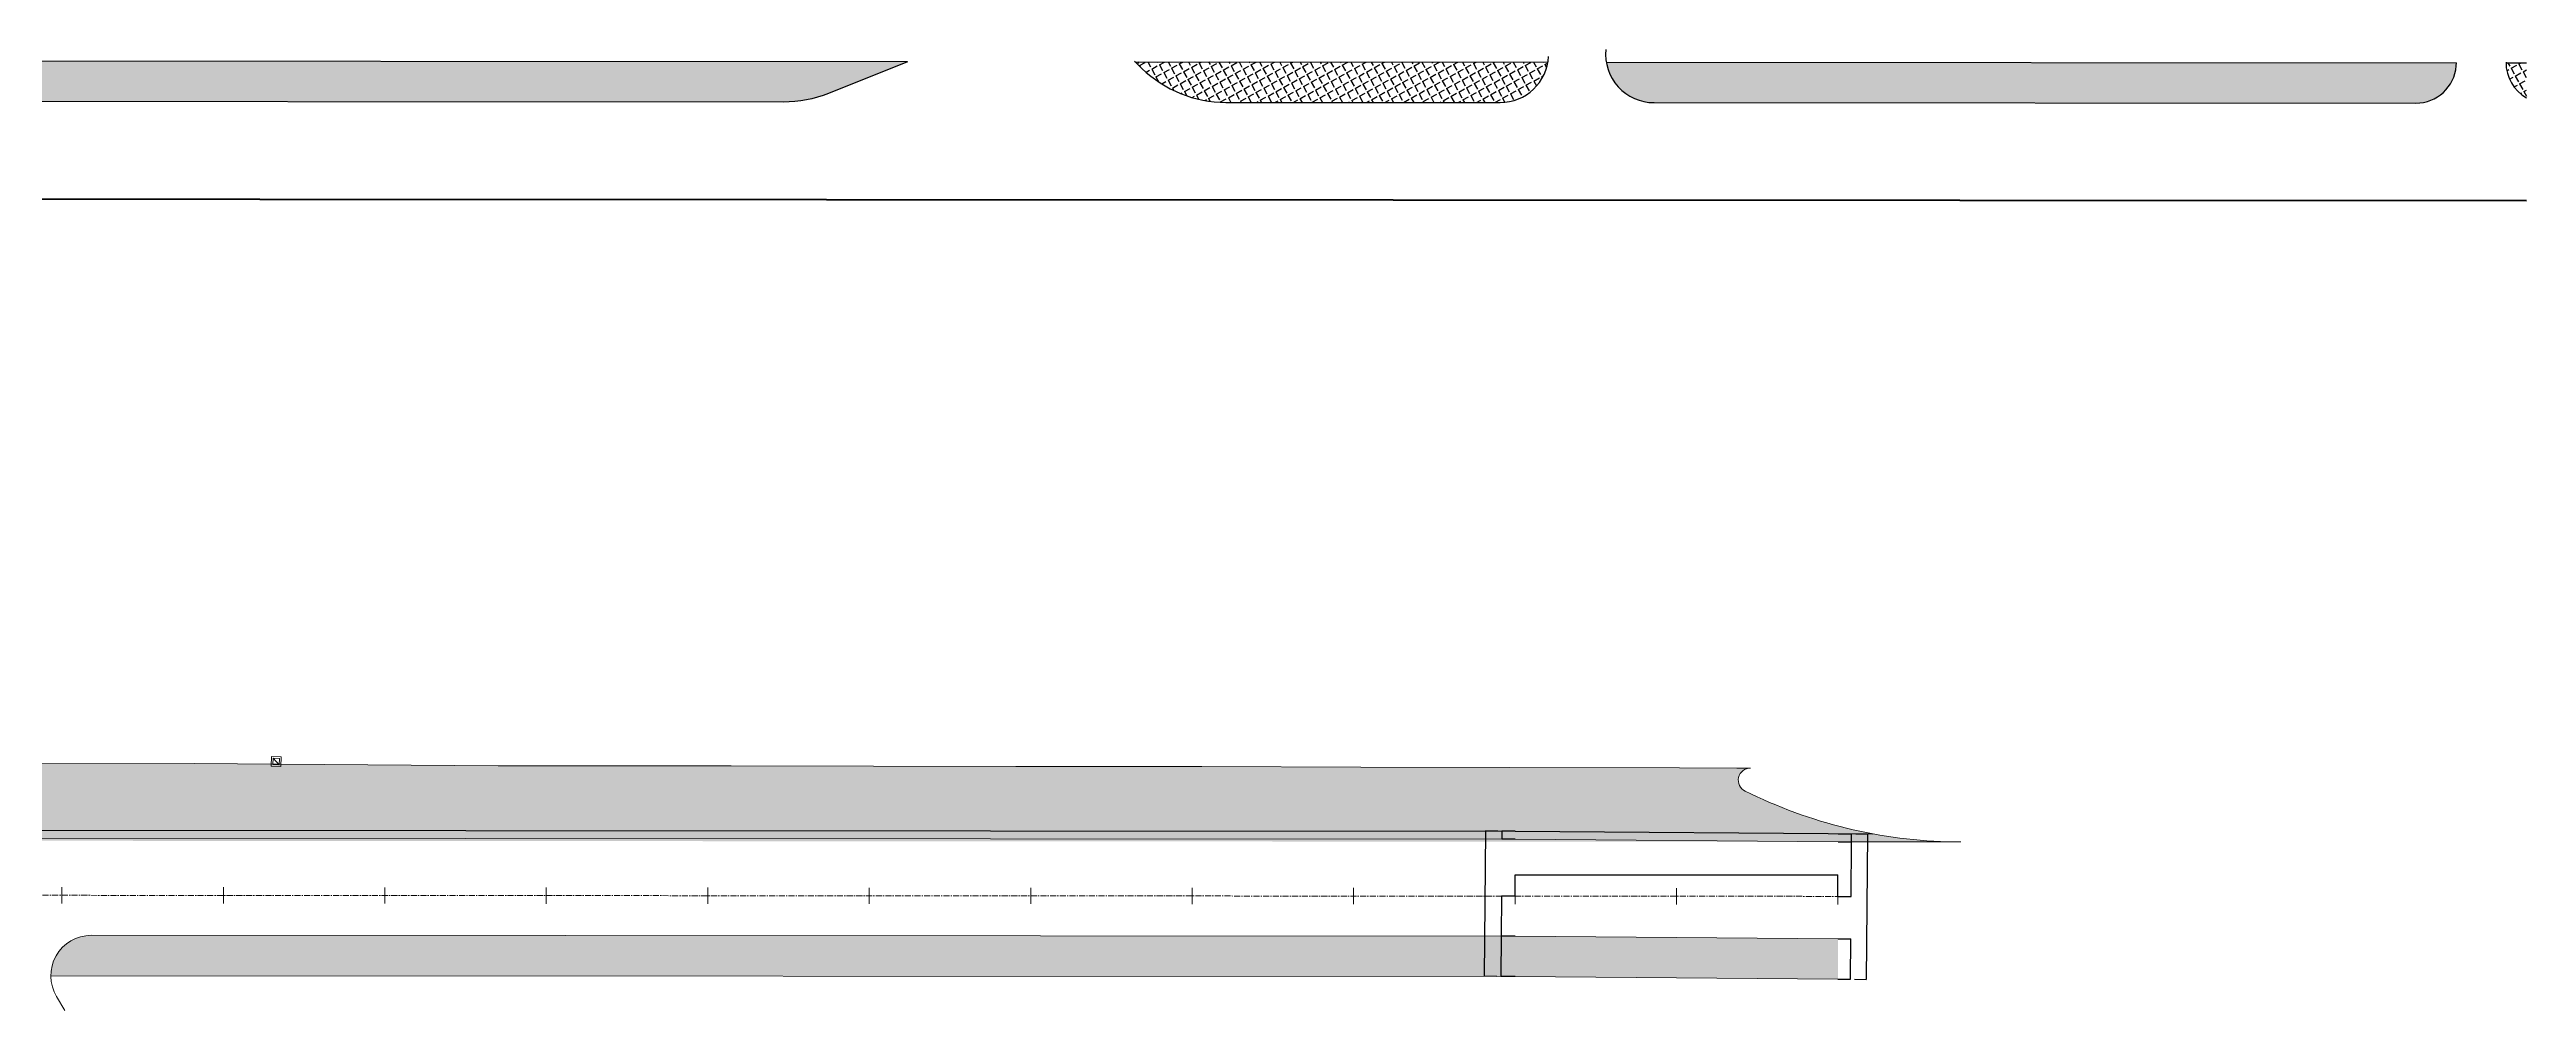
# Model space of a CAD drawing. Header units: millimetres. Extents: x -741734 to 900748, y -161760 to 44149.
# Drawn here: x 593931 to 900748, y -96230 to 22718 of the extents above; entities that cross this region are included whole.
import ezdxf

# ---------------------------------------------------------------- set-up
doc = ezdxf.new("R2010")
doc.units = ezdxf.units.MM
doc.header["$LTSCALE"] = 100
doc.header["$MEASUREMENT"] = 0
doc.linetypes.add('XREF-CII-RSR-ROAD-RCTD-3A-PLAN$0$CENTERX2', pattern=[4, 2.5, -0.5, 0.5, -0.5])
doc.linetypes.add('XREF-CII-RSR-ROAD-RCTD-3A-PLAN$0$DASHED2', pattern=[9.525, 6.35, -3.175])
doc.layers.get('Defpoints').update_dxf_attribs({"color": 6, "lineweight": 0})
for name, color, linetype in [('0.BR.MEP DUONG TK', 3, 'Continuous'), ('XREF-CII-LSR-ROAD-RCTD-PLAN$0$0-MEP VIA HE', 4, 'Continuous'), ('XREF-CII-LSR-ROAD-RCTD-PLAN$0$0.BR.MEP DUONG TK', 3, 'Continuous'), ('XREF-CII-LSR-ROAD-RCTD-PLAN$0$00-HATCH VIA HE', 31, 'Continuous'), ('XREF-CII-RSR-ROAD-RCTD-3A-PLAN$0$mepviahe', 5, 'Continuous')]:
    doc.layers.add(name, color=color, linetype=linetype)
for name, color, linetype, lineweight in [('1', 1, 'Continuous', 18), ('XREF-CII-RSR-ROAD-RCTD-3A-PLAN$0$0-HATCH VIA HE', 8, 'XREF-CII-RSR-ROAD-RCTD-3A-PLAN$0$DASHED2', 25), ('XREF-CII-RSR-ROAD-RCTD-3A-PLAN$0$00-dimtk', 2, 'Continuous', 18), ('XREF-CII-RSR-ROAD-RCTD-3A-PLAN$0$11-cong trinh ngam', 161, 'Continuous', 18), ('XREF-CII-RSR-ROAD-RCTD-3A-PLAN$0$19.DUONGDO', 1, 'XREF-CII-RSR-ROAD-RCTD-3A-PLAN$0$CENTERX2', 18), ('XREF-CII-RSR-ROAD-RCTD-3A-PLAN$0$28.COC', 2, 'Continuous', 18), ('XREF-CII-RSR-ROAD-RCTD-3A-PLAN$0$BR. GIENGTHU', 7, 'Continuous', 18), ('XREF-CII-RSR-ROAD-RCTD-3A-PLAN$0$BR. HATCH', 8, 'Continuous', 18)]:
    doc.layers.add(name, color=color, linetype=linetype, lineweight=lineweight)
doc.styles.add('XREF-CII-RSR-ROAD-RCTD-3A-PLAN$0$2', font='vn_vni.shx', dxfattribs={"width": 0.7, "height": 0.8})
doc.styles.add('XREF-CII-RSR-ROAD-RCTD-3A-PLAN$0$BR.vn_vni', font='vn_vni.shx', dxfattribs={"width": 0.7})
doc.dimstyles.new('XREF-CII-RSR-ROAD-RCTD-3A-PLAN$0$BR.(1-1000)1-2000(m)', dxfattribs={"dimscale": 2, "dimtxt": 1.6, "dimasz": 1.5, "dimexe": 1, "dimexo": 0, "dimgap": 0.5, "dimtad": 1, "dimdec": 0, "dimzin": 0, "dimdsep": 46, "dimtxsty": 'XREF-CII-RSR-ROAD-RCTD-3A-PLAN$0$BR.vn_vni', "dimcen": 0, "dimdle": 1, "dimclrd": 6, "dimclre": 6, "dimclrt": 5, "dimadec": 0, "dimazin": 0, "dimtfac": 1, "dimtdec": 0, "dimtix": 1, "dimtofl": 0, "dimtmove": 0, "dimatfit": 3, "dimfxl": 1, "dimtolj": 1, "dimtzin": 0, "dimarcsym": 0})
doc.dimstyles.new('XREF-CII-RSR-ROAD-RCTD-3A-PLAN$0$BR.(1-1000)1-500(m)', dxfattribs={"dimscale": 0.5, "dimtxt": 1.6, "dimasz": 1.5, "dimexe": 1, "dimexo": 0, "dimgap": 0.5, "dimtad": 1, "dimzin": 0, "dimdsep": 46, "dimtxsty": 'XREF-CII-RSR-ROAD-RCTD-3A-PLAN$0$BR.vn_vni', "dimcen": 0, "dimdle": 1, "dimclrd": 2, "dimclre": 2, "dimclrt": 2, "dimadec": 0, "dimazin": 0, "dimtfac": 1, "dimtix": 1, "dimtofl": 0, "dimtmove": 0, "dimatfit": 3, "dimfxl": 1, "dimtolj": 1, "dimtzin": 0, "dimarcsym": 0})
pattern_1 = [(298.93872587, (-1344009432.2, -45328395), (962.6514474, 532.2613933), [800, -300]), (28.93872587, (-1344009432.2, -45328395), (-532.2613933, 962.6514474), [800, -300])]

# ---------------------------------------------------------------- blocks, each defined once
blk = doc.blocks.new('XREF-CII-RSR-ROAD-RCTD-3A-PLAN$0$HG')
at = {"layer": 'XREF-CII-RSR-ROAD-RCTD-3A-PLAN$0$11-cong trinh ngam'}
for points in [[(-0.6, -0.6), (0.6, -0.6), (0.6, 0.6), (-0.6, 0.6)], [(-0.4, -0.4), (0.4, -0.4), (0.4, 0.4), (-0.4, 0.4)]]:
    blk.add_lwpolyline(points, close=True, dxfattribs=at)
blk.add_lwpolyline([(0.4, 0.4), (-0.4, -0.4)], dxfattribs=at)
blk = doc.blocks.new('*D91')
at = {"layer": 'Defpoints', "color": 0, "transparency": 16777216}
for p in [(595288, -88681), (599087, -91932)]:
    blk.add_point(p, dxfattribs=at)
at = {"layer": 'XREF-CII-RSR-ROAD-RCTD-3A-PLAN$0$00-dimtk', "color": 2, "lineweight": -2, "transparency": 16777216}
blk.add_line((595284, -88678), (595287, -88681), dxfattribs=at)
at = {"layer": 'XREF-CII-RSR-ROAD-RCTD-3A-PLAN$0$00-dimtk', "color": 2, "transparency": 16777216}
blk.add_solid([(595287, -88681), (595287, -88681), (595288, -88681)], dxfattribs=at)
at = {"layer": 'XREF-CII-RSR-ROAD-RCTD-3A-PLAN$0$00-dimtk', "color": 2, "transparency": 16777216, "insert": (595286, -88679), "char_height": 0.8, "attachment_point": 5, "rotation": 319.44669, "style": 'XREF-CII-RSR-ROAD-RCTD-3A-PLAN$0$2'}
blk.add_mtext('\\A1;R5000', dxfattribs=at)
blk = doc.blocks.new('*D97')
at = {"layer": 'Defpoints', "color": 0, "transparency": 16777216}
for p in [(773838, -75022), (775462, -75035), (775470, -74035)]:
    blk.add_point(p, dxfattribs=at)
at = {"layer": 'XREF-CII-RSR-ROAD-RCTD-3A-PLAN$0$00-dimtk', "color": 2, "lineweight": -2, "transparency": 16777216}
for p, q in [((773846, -74023), (773838, -75021)), ((775462, -75035), (773838, -75022)), ((775470, -74035), (773846, -74022))]:
    blk.add_line(p, q, dxfattribs=at)
at = {"layer": 'XREF-CII-RSR-ROAD-RCTD-3A-PLAN$0$00-dimtk', "color": 2, "transparency": 16777216}
for points in [[(773838, -75021), (773839, -75021), (773838, -75022)], [(773846, -74023), (773847, -74023), (773846, -74022)]]:
    blk.add_solid(points, dxfattribs=at)
at = {"layer": 'XREF-CII-RSR-ROAD-RCTD-3A-PLAN$0$00-dimtk', "color": 2, "transparency": 16777216, "insert": (773842, -74522), "char_height": 0.8, "attachment_point": 5, "rotation": 89.53684, "style": 'XREF-CII-RSR-ROAD-RCTD-3A-PLAN$0$BR.vn_vni'}
blk.add_mtext('\\A1;999.97', dxfattribs=at)
blk = doc.blocks.new('*D98')
at = {"layer": 'Defpoints', "color": 0, "transparency": 16777216}
for p in [(775465, -82085), (773741, -87021), (775462, -87035)]:
    blk.add_point(p, dxfattribs=at)
at = {"layer": 'XREF-CII-RSR-ROAD-RCTD-3A-PLAN$0$00-dimtk', "color": 2, "lineweight": -2, "transparency": 16777216}
for p, q in [((773781, -82072), (773741, -87020)), ((775465, -82085), (773781, -82071)), ((775462, -87035), (773741, -87021))]:
    blk.add_line(p, q, dxfattribs=at)
at = {"layer": 'XREF-CII-RSR-ROAD-RCTD-3A-PLAN$0$00-dimtk', "color": 2, "transparency": 16777216}
for points in [[(773781, -82072), (773782, -82072), (773781, -82071)], [(773741, -87020), (773742, -87020), (773741, -87021)]]:
    blk.add_solid(points, dxfattribs=at)
at = {"layer": 'XREF-CII-RSR-ROAD-RCTD-3A-PLAN$0$00-dimtk', "color": 2, "transparency": 16777216, "insert": (773761, -84546), "char_height": 0.8, "attachment_point": 5, "rotation": 89.53684, "style": 'XREF-CII-RSR-ROAD-RCTD-3A-PLAN$0$BR.vn_vni'}
blk.add_mtext('\\A1;4950.24', dxfattribs=at)
blk = doc.blocks.new('*D99')
at = {"layer": 'Defpoints', "color": 0, "transparency": 16777216}
for p in [(775462, -87035), (773701, -92021), (775459, -92035)]:
    blk.add_point(p, dxfattribs=at)
at = {"layer": 'XREF-CII-RSR-ROAD-RCTD-3A-PLAN$0$00-dimtk', "color": 2, "lineweight": -2, "transparency": 16777216}
for p, q in [((773741, -87022), (773701, -92020)), ((775462, -87035), (773741, -87021)), ((775459, -92035), (773700, -92021))]:
    blk.add_line(p, q, dxfattribs=at)
at = {"layer": 'XREF-CII-RSR-ROAD-RCTD-3A-PLAN$0$00-dimtk', "color": 2, "transparency": 16777216}
for points in [[(773741, -87022), (773742, -87022), (773741, -87021)], [(773701, -92020), (773701, -92020), (773701, -92021)]]:
    blk.add_solid(points, dxfattribs=at)
at = {"layer": 'XREF-CII-RSR-ROAD-RCTD-3A-PLAN$0$00-dimtk', "color": 2, "transparency": 16777216, "insert": (773721, -89521), "char_height": 0.8, "attachment_point": 5, "rotation": 89.53684, "style": 'XREF-CII-RSR-ROAD-RCTD-3A-PLAN$0$BR.vn_vni'}
blk.add_mtext('\\A1;4999.86', dxfattribs=at)
blk = doc.blocks.new('*D77')
at = {"layer": 'Defpoints', "color": 0, "transparency": 16777216}
for p in [(773347, -74018), (771654, -92004), (773201, -92017)]:
    blk.add_point(p, dxfattribs=at)
at = {"layer": 'XREF-CII-RSR-ROAD-RCTD-3A-PLAN$0$00-dimtk', "color": 2, "lineweight": -2, "transparency": 16777216}
for p, q in [((771800, -74006), (771654, -92004)), ((773347, -74018), (771799, -74005)), ((773201, -92017), (771654, -92004))]:
    blk.add_line(p, q, dxfattribs=at)
at = {"layer": 'XREF-CII-RSR-ROAD-RCTD-3A-PLAN$0$00-dimtk', "color": 2, "transparency": 16777216}
for points in [[(771799, -74006), (771800, -74006), (771800, -74005)], [(771654, -92004), (771654, -92004), (771654, -92004)]]:
    blk.add_solid(points, dxfattribs=at)
at = {"layer": 'XREF-CII-RSR-ROAD-RCTD-3A-PLAN$0$00-dimtk', "color": 2, "transparency": 16777216, "insert": (771726, -83005), "char_height": 0.8, "attachment_point": 5, "rotation": 89.53684, "style": 'XREF-CII-RSR-ROAD-RCTD-3A-PLAN$0$BR.vn_vni'}
blk.add_mtext('\\A1;17999.49', dxfattribs=at)
blk = doc.blocks.new('*D78')
at = {"layer": 'Defpoints', "color": 0, "transparency": 16777216}
for p in [(815467, -79456), (775465, -82085), (815465, -82108)]:
    blk.add_point(p, dxfattribs=at)
at = {"layer": 'XREF-CII-RSR-ROAD-RCTD-3A-PLAN$0$00-dimtk', "color": 2, "lineweight": -2, "transparency": 16777216}
for p, q in [((775465, -82085), (775467, -79432)), ((775467, -79432), (815466, -79456)), ((815465, -82108), (815467, -79455))]:
    blk.add_line(p, q, dxfattribs=at)
at = {"layer": 'XREF-CII-RSR-ROAD-RCTD-3A-PLAN$0$00-dimtk', "color": 2, "transparency": 16777216}
for points in [[(775467, -79432), (775467, -79433), (775467, -79432)], [(815466, -79456), (815466, -79456), (815467, -79456)]]:
    blk.add_solid(points, dxfattribs=at)
at = {"layer": 'XREF-CII-RSR-ROAD-RCTD-3A-PLAN$0$00-dimtk', "color": 2, "transparency": 16777216, "insert": (795467, -79444), "char_height": 0.8, "attachment_point": 5, "rotation": 359.96649, "style": 'XREF-CII-RSR-ROAD-RCTD-3A-PLAN$0$BR.vn_vni'}
blk.add_mtext('\\A1;40000.00', dxfattribs=at)
blk = doc.blocks.new('*D100')
at = {"layer": 'Defpoints', "color": 0, "transparency": 16777216}
for p in [(815505, -87359), (817055, -87371), (815465, -92359)]:
    blk.add_point(p, dxfattribs=at)
at = {"layer": 'XREF-CII-RSR-ROAD-RCTD-3A-PLAN$0$00-dimtk', "color": 2, "lineweight": -2, "transparency": 16777216}
for p, q in [((815505, -87359), (817055, -87371)), ((817014, -92370), (817055, -87372)), ((815465, -92359), (817015, -92371))]:
    blk.add_line(p, q, dxfattribs=at)
at = {"layer": 'XREF-CII-RSR-ROAD-RCTD-3A-PLAN$0$00-dimtk', "color": 2, "transparency": 16777216}
for points in [[(817055, -87372), (817055, -87372), (817055, -87371)], [(817014, -92370), (817014, -92370), (817014, -92371)]]:
    blk.add_solid(points, dxfattribs=at)
at = {"layer": 'XREF-CII-RSR-ROAD-RCTD-3A-PLAN$0$00-dimtk', "color": 2, "transparency": 16777216, "insert": (817034, -89871), "char_height": 0.8, "attachment_point": 5, "rotation": 89.53684, "style": 'XREF-CII-RSR-ROAD-RCTD-3A-PLAN$0$BR.vn_vni'}
blk.add_mtext('\\A1;4999.86', dxfattribs=at)
blk = doc.blocks.new('*D79')
at = {"layer": 'Defpoints', "color": 0, "transparency": 16777216}
for p in [(815475, -75359), (817152, -75372), (815471, -82108)]:
    blk.add_point(p, dxfattribs=at)
at = {"layer": 'XREF-CII-RSR-ROAD-RCTD-3A-PLAN$0$00-dimtk', "color": 2, "lineweight": -2, "transparency": 16777216}
for p, q in [((815475, -75359), (817152, -75372)), ((817097, -82121), (817152, -75373)), ((815471, -82108), (817098, -82121))]:
    blk.add_line(p, q, dxfattribs=at)
at = {"layer": 'XREF-CII-RSR-ROAD-RCTD-3A-PLAN$0$00-dimtk', "color": 2, "transparency": 16777216}
for points in [[(817152, -75373), (817152, -75373), (817152, -75372)], [(817097, -82121), (817097, -82121), (817097, -82121)]]:
    blk.add_solid(points, dxfattribs=at)
at = {"layer": 'XREF-CII-RSR-ROAD-RCTD-3A-PLAN$0$00-dimtk', "color": 2, "transparency": 16777216, "insert": (817124, -78747), "char_height": 0.8, "attachment_point": 5, "rotation": 89.53684, "style": 'XREF-CII-RSR-ROAD-RCTD-3A-PLAN$0$BR.vn_vni'}
blk.add_mtext('\\A1;6749.43', dxfattribs=at)
blk = doc.blocks.new('*D80')
at = {"layer": 'Defpoints', "color": 0, "transparency": 16777216}
for p in [(815475, -75359), (815483, -74359), (817160, -74372)]:
    blk.add_point(p, dxfattribs=at)
at = {"layer": 'XREF-CII-RSR-ROAD-RCTD-3A-PLAN$0$00-dimtk', "color": 2, "lineweight": -2, "transparency": 16777216}
for p, q in [((815475, -75359), (817152, -75372)), ((815483, -74359), (817160, -74372)), ((817152, -75371), (817160, -74373))]:
    blk.add_line(p, q, dxfattribs=at)
at = {"layer": 'XREF-CII-RSR-ROAD-RCTD-3A-PLAN$0$00-dimtk', "color": 2, "transparency": 16777216}
for points in [[(817152, -75371), (817152, -75371), (817152, -75372)], [(817160, -74373), (817160, -74373), (817160, -74372)]]:
    blk.add_solid(points, dxfattribs=at)
at = {"layer": 'XREF-CII-RSR-ROAD-RCTD-3A-PLAN$0$00-dimtk', "color": 2, "transparency": 16777216, "insert": (817155, -74872), "char_height": 0.8, "attachment_point": 5, "rotation": 89.53684, "style": 'XREF-CII-RSR-ROAD-RCTD-3A-PLAN$0$BR.vn_vni'}
blk.add_mtext('\\A1;1000.00', dxfattribs=at)
blk = doc.blocks.new('*D81')
at = {"layer": 'Defpoints', "color": 0, "transparency": 16777216}
for p in [(817660, -74376), (817514, -92375), (818966, -92387)]:
    blk.add_point(p, dxfattribs=at)
at = {"layer": 'XREF-CII-RSR-ROAD-RCTD-3A-PLAN$0$00-dimtk', "color": 2, "lineweight": -2, "transparency": 16777216}
for p, q in [((817660, -74376), (819112, -74388)), ((819111, -74389), (818966, -92386)), ((817514, -92375), (818966, -92387))]:
    blk.add_line(p, q, dxfattribs=at)
at = {"layer": 'XREF-CII-RSR-ROAD-RCTD-3A-PLAN$0$00-dimtk', "color": 2, "transparency": 16777216}
for points in [[(819111, -74389), (819111, -74389), (819111, -74388)], [(818966, -92386), (818966, -92386), (818966, -92387)]]:
    blk.add_solid(points, dxfattribs=at)
at = {"layer": 'XREF-CII-RSR-ROAD-RCTD-3A-PLAN$0$00-dimtk', "color": 2, "transparency": 16777216, "insert": (819038, -83387), "char_height": 0.8, "attachment_point": 5, "rotation": 89.53684, "style": 'XREF-CII-RSR-ROAD-RCTD-3A-PLAN$0$BR.vn_vni'}
blk.add_mtext('\\A1;17999.52', dxfattribs=at)

msp = doc.modelspace()

# ---------------------------------------------------------------- hatches: boundary and pattern name
at = {"layer": 'XREF-CII-LSR-ROAD-RCTD-PLAN$0$00-HATCH VIA HE'}
h = msp.add_hatch(dxfattribs=at)
h.set_pattern_fill('ANGLE', color=256, scale=4000, angle=-61.061274134, style=0)
h.set_pattern_definition(pattern_1)
h.paths.add_polyline_path([(684835.1157, 16211.6733, 0.0956551085), (690419.8803, 17286.5814), (700199.704, 21202.7065), (439147.813, 21355.072), (422304.5353, 21364.9028, 0.4142135677), (427301.6161, 16361.9852), (431166.8928, 16359.7292), (439144.8947, 16355.0729)])
h = msp.add_hatch(dxfattribs=at)
h.set_pattern_fill('ANGLE', color=256, scale=4000, angle=-61.061274134, style=0)
h.set_pattern_definition(pattern_1)
h.paths.add_polyline_path([(773607.9399, 16159.8602, 0.3659773819), (779526.937, 21156.4063), (728415.2153, 21186.2382), (729248.8321, 20382.3424, 0.194048649), (739652.4537, 16179.6786)])
h = msp.add_hatch(dxfattribs=at)
h.set_pattern_fill('ANGLE', color=256, scale=4000, angle=-61.061274134, style=0)
h.set_pattern_definition(pattern_1)
h.paths.add_polyline_path([(887057.8975, 16093.644, 0.391601917), (892045.4585, 20702.0596), (892075.9906, 21090.716), (786765.1897, 21152.1817, 0.3659773819), (792678.3502, 16148.7295)])
h = msp.add_hatch(dxfattribs=at)
h.set_pattern_fill('ANGLE', color=256, scale=4000, angle=-61.061274134, style=0)
h.set_pattern_definition(pattern_1)
edge = h.paths.add_edge_path()
edge.add_line((900740.0785, 16739.9044), (900737.3493, 21085.6607))
edge.add_line((900737.3493, 21085.6607), (898215.3513, 21087.1327))
edge.add_arc((903215.3505, 21084.2144), 5000, 179.966558743, 240.326663085)
at = {"layer": 'XREF-CII-RSR-ROAD-RCTD-3A-PLAN$0$0-HATCH VIA HE'}
h = msp.add_hatch(dxfattribs=at)
h.set_pattern_fill('ANGLE', color=256, scale=200, angle=-61.061274134, style=0)
h.set_pattern_definition([(298.93872587, (-1344009432.2, -45328395), (1222.5673382, 675.9719695), [1016, -381]), (28.93872587, (-1344009432.2, -45328395), (-675.9719695, 1222.5673382), [1016, -381])])
h.paths.add_polyline_path([(775459.3057, -92035.1374), (775462.2301, -87035.1382), (599089.8098, -86931.9821, 0.4142135624), (594086.8863, -91929.0568)])
h.paths.add_polyline_path([(815465.0177, -92358.5359), (815467.9421, -87358.5367), (775462.2301, -87035.1382), (775459.3057, -92035.1374)])
at = {"layer": 'XREF-CII-RSR-ROAD-RCTD-3A-PLAN$0$BR. HATCH'}
h = msp.add_hatch(dxfattribs=at)
h.set_pattern_fill('GRASS', color=256, scale=100, angle=-61.061274134)
h.set_pattern_definition([(28.93872587, (-1344009432.2, -45328395), (702.7296213, 2440.8545794), [476.25, -3115.852448]), (343.93872587, (-1344009432.2, -45328395), (702.7296214, 2440.8545797), [476.25, -2063.75]), (73.93872587, (-1344009432.2, -45328395), (-2440.8545797, 702.7296214), [476.25, -2063.75])])
edge = h.paths.add_edge_path()
edge.add_line((815474.9606, -75358.5388), (830243.9961, -75367.2763))
edge.add_arc((830729.8118, -15369.2431), 60000, 244.268020651, 269.536075144, ccw=False)
edge.add_line((804680.0949, -69419.3333), (803968.8404, -69076.5405))
edge.add_arc((804620.0833, -67725.2883), 1500, 89.907316088, 244.268020651, ccw=False)
edge.add_line((804622.5098, -66225.2902), (802933.5269, -66222.5581))
edge.add_line((802933.5269, -66222.5581), (795841.0923, -66211.0851))
edge.add_line((795841.0923, -66211.0851), (774749.5455, -66171.8776))
edge.add_line((774749.5455, -66171.8776), (756372.2303, -66113.2184))
edge.add_line((756372.2303, -66113.2184), (736664.3101, -66033.6717))
edge.add_line((736664.3101, -66033.6717), (713628.7683, -66012.7273))
edge.add_line((713628.7683, -66012.7273), (678357.2713, -65969.203))
edge.add_line((678357.2713, -65969.203), (649504.9055, -65935.297))
edge.add_line((649504.9055, -65935.297), (611856.0499, -65642.021))
edge.add_line((611856.0499, -65642.021), (554975.6799, -65727.035))
edge.add_line((554975.6799, -65727.035), (513313.9811, -66067.9343))
edge.add_line((513313.9811, -66067.9343), (496386.6728, -65695.9108))
edge.add_line((496386.6728, -65695.9108), (474265.9601, -65652.2597))
edge.add_line((474265.9601, -65652.2597), (448973.7884, -65544.5193))
edge.add_line((448973.7884, -65544.5193), (413945.25, -65488.0278))
edge.add_line((413945.25, -65488.0278), (399045.2112, -65507.4867))
edge.add_spline(control_points=[(399045.2112, -65507.4867), (398365.5752, -65715.7858), (396662.929, -66237.6235), (395587.5445, -67686.4442), (394941.4153, -68556.9471)], knot_values=[0, 0, 0, 0, 2.0872203721, 5.2289724321, 5.2289724321, 5.2289724321, 5.2289724321], degree=3, periodic=0)
edge.add_arc((399692.348, -70115.3562), 5000, 161.839385224, 269.966489024)
edge.add_line((399689.4236, -75115.3554), (815474.9606, -75358.5388))

# ---------------------------------------------------------------- linework, layer by layer
at = {"layer": '0.BR.MEP DUONG TK', "ltscale": 5, "flags": 128}
for points in [[(700199.704, 21202.7065), (690419.8803, 17286.5814, -0.0956551085), (684835.1157, 16211.6733), (439144.8947, 16355.0729), (431166.8928, 16359.7292), (427301.6743, 16361.9852, -0.4474929111), (422336.3351, 21925.0077)], [(700199.704, 21202.7065), (690419.8803, 17286.5814, -0.0956551085), (684835.1157, 16211.6733), (439144.8947, 16355.0729), (431166.8928, 16359.7292), (427301.6743, 16361.9852, -0.4474929111), (422336.3351, 21925.0077)], [(728332.326, 21266.1723), (729248.8321, 20382.3424, 0.194048649), (739652.4537, 16179.6786), (773607.8296, 16159.8602, 0.4006691586), (779604.7975, 21877.5677)], [(728332.326, 21266.1723), (729248.8321, 20382.3424, 0.194048649), (739652.4537, 16179.6786), (773607.8296, 16159.8602, 0.4006691586), (779604.7975, 21877.5677)], [(786708.9514, 22718.3397, 0.4421691794), (792678.3502, 16148.7295), (887057.8975, 16093.644, 0.3916019169), (892045.4585, 20702.0596), (892075.9906, 21090.716)], [(786708.9514, 22718.3397, 0.4421691794), (792678.3502, 16148.7295), (887057.8975, 16093.644, 0.3916019169), (892045.4585, 20702.0596), (892075.9906, 21090.716)], [(898215.7001, 21143.3456, 0.2726513213), (900740.0785, 16739.9045, 0.2726513213)], [(898215.7001, 21143.3456, 0.2726513213), (900740.0785, 16739.9045, 0.2726513213)], [(400514.8302, -953.1926, -0.2781024124), (409360.9407, 4372.4547), (900748.0257, 4085.6214)], [(400514.8302, -953.1926, -0.2781024124), (409360.9407, 4372.4547), (900748.0257, 4085.6214)], [(400603.2329, -999.9361, -0.2781024124), (409360.8823, 4272.4547), (900748.0885, 3985.6213)]]:
    msp.add_lwpolyline(points, format="xyb", dxfattribs=at)
at = {"layer": '1'}
for points in [[(399675.9297, -65506.663), (413945.25, -65488.0278), (448973.7884, -65544.5193), (474265.9601, -65652.2597), (496386.6728, -65695.9108), (513313.9811, -66067.9343), (554975.6799, -65727.035), (611856.0499, -65642.021), (649504.9055, -65935.297), (678357.2713, -65969.203), (713628.7683, -66012.7273), (736664.3101, -66033.6717), (756372.2303, -66113.2184), (774749.5455, -66171.8776), (795841.0923, -66211.0851), (802933.5269, -66222.5581), (804622.5098, -66225.2902, 0.7980088269), (803968.8404, -69076.5405), (804680.0949, -69419.3333, 0.1126019171), (830694.4512, -75369.2327)], [(399202.1486, -75091.2687, 0.0244080314), (399689.4236, -75115.3554), (475469.1244, -75159.6772), (515469.2931, -74883.0723), (775469.2486, -75035.1403), (815474.9606, -75358.5388)], [(595844.571, -96230.0856), (594810.2016, -94522.3432, -0.5845667798), (599089.8098, -86931.9821), (775462.2301, -87035.1382), (815467.9421, -87358.5367)]]:
    msp.add_lwpolyline(points, format="xyb", dxfattribs=at)
for points in [[(830243.9961, -75367.2763), (815474.9606, -75358.5388)], [(594086.8863, -91929.0568), (775459.3057, -92035.1374), (815465.0177, -92358.5359)]]:
    msp.add_lwpolyline(points, dxfattribs=at)
at = {"layer": 'XREF-CII-LSR-ROAD-RCTD-PLAN$0$0-MEP VIA HE', "ltscale": 5}
for p, q in [((728357.7693, 21186.2717), (779526.937, 21156.4063)), ((786765.1897, 21152.1817), (892075.9906, 21090.716)), ((898215.04, 21087.1328), (900737.3493, 21085.6607))]:
    msp.add_line(p, q, dxfattribs=at)
msp.add_lwpolyline([(700199.704, 21202.7065), (439147.813, 21355.072), (422304.5353, 21364.9028)], dxfattribs=at)
at = {"layer": 'XREF-CII-LSR-ROAD-RCTD-PLAN$0$0.BR.MEP DUONG TK', "ltscale": 5, "flags": 128}
for points in [[(700199.704, 21202.7065), (690419.8803, 17286.5814, -0.0956551085), (684835.1157, 16211.6733), (439144.8947, 16355.0729), (431166.8928, 16359.7292), (427301.6743, 16361.9852, -0.4474929111), (422336.3351, 21925.0077)], [(728332.326, 21266.1723), (729248.8321, 20382.3424, 0.194048649), (739652.4537, 16179.6786), (773607.8296, 16159.8602, 0.4006691586), (779604.7975, 21877.5677)], [(786708.9514, 22718.3397, 0.4421691794), (792678.3502, 16148.7295), (887057.8975, 16093.644, 0.3916019169), (892045.4585, 20702.0596), (892075.9906, 21090.716)], [(898215.7001, 21143.3456, 0.2726513213), (900740.0785, 16739.9045, 0.2726513213)], [(400514.8302, -953.1926, -0.2781024124), (409360.9407, 4372.4547), (900748.0257, 4085.6214)]]:
    msp.add_lwpolyline(points, format="xyb", dxfattribs=at)
at = {"layer": 'XREF-CII-RSR-ROAD-RCTD-3A-PLAN$0$19.DUONGDO', "ltscale": 3, "flags": 128}
msp.add_lwpolyline([(295465.2075, -81804.0242), (815471.4307, -82108.1632)], dxfattribs=at)
at = {"layer": 'XREF-CII-RSR-ROAD-RCTD-3A-PLAN$0$28.COC'}
for points in [[(595465.7411, -80979.4871), (595465.1562, -81979.4869), (595464.5714, -82979.4867)], [(615465.7377, -80991.1846), (615465.1528, -81991.1844), (615464.5679, -82991.1842)], [(635465.7343, -81002.8821), (635465.1494, -82002.8819), (635464.5645, -83002.8817)], [(655465.7308, -81014.5796), (655465.146, -82014.5794), (655464.5611, -83014.5793)], [(675465.7274, -81026.2771), (675465.1425, -82026.2769), (675464.5577, -83026.2768)], [(695465.724, -81037.9746), (695465.1391, -82037.9745), (695464.5542, -83037.9743)], [(715465.7206, -81049.6721), (715465.1357, -82049.672), (715464.5508, -83049.6718)], [(735465.7172, -81061.3697), (735465.1323, -82061.3695), (735464.5474, -83061.3693)], [(755465.7137, -81073.0672), (755465.1289, -82073.067), (755464.544, -83073.0668)], [(775465.7103, -81084.7647), (775465.1254, -82084.7645), (775464.5406, -83084.7643)], [(795465.7069, -81096.4622), (795465.122, -82096.462), (795464.5371, -83096.4618)], [(815465.7035, -81108.1597), (815465.1186, -82108.1595), (815464.5337, -83108.1594)]]:
    msp.add_lwpolyline(points, dxfattribs=at)
at = {"layer": 'XREF-CII-RSR-ROAD-RCTD-3A-PLAN$0$mepviahe', "flags": 128}
msp.add_lwpolyline([(399671.947, -74115.345), (475469.7093, -74159.6774), (515469.8779, -73883.0725), (775469.8335, -74035.1405), (819776.9052, -74361.0547)], dxfattribs=at)

# ---------------------------------------------------------------- block references
at = {"layer": 'XREF-CII-RSR-ROAD-RCTD-3A-PLAN$0$BR. GIENGTHU', "xscale": 999.9999999999994, "yscale": 999.9999999999994, "zscale": 999.9999999999994, "rotation": 266.4720716956688}
msp.add_blockref('XREF-CII-RSR-ROAD-RCTD-3A-PLAN$0$HG', (622003.3154, -65414.3542), dxfattribs=at)
msp.add_blockref('XREF-CII-RSR-ROAD-RCTD-3A-PLAN$0$HG', (622003.3154, -65414.3542), dxfattribs=at)
msp.add_blockref('XREF-CII-RSR-ROAD-RCTD-3A-PLAN$0$HG', (622003.3154, -65414.3542), dxfattribs=at)
msp.add_blockref('XREF-CII-RSR-ROAD-RCTD-3A-PLAN$0$HG', (622003.3154, -65414.3542), dxfattribs=at)

# ---------------------------------------------------------------- dimensions: what is measured, and where the dimension line sits
at = {"layer": 'XREF-CII-RSR-ROAD-RCTD-3A-PLAN$0$00-dimtk'}
for p1, p2, distance, picture, middle in [((773346.5105, -74017.9759), (773201.0108, -92016.8818), -1547.0429, '*D77', (771726.1183, -83004.918)), ((775469.8335, -74035.1405), (775461.7502, -75035.0797), -1623.3924, '*D97', (773841.8025, -74521.9821)), ((817659.8087, -74376.168), (817514.3088, -92375.1019), 1451.3871, '*D81', (819037.7485, -83387.3621)), ((775465.1254, -82084.7645), (815465.1186, -82108.1595), 2652.301, '*D78', (795466.6737, -79443.5115)), ((815465.0177, -92358.5359), (815505.4343, -87358.8398), -1549.358, '*D100', (817033.8834, -89871.2069))]:
    dim = msp.add_aligned_dim(p1=p1, p2=p2, distance=distance, dimstyle='XREF-CII-RSR-ROAD-RCTD-3A-PLAN$0$BR.(1-1000)1-500(m)', dxfattribs=at)
    dim.commit()
    dim.dimension.update_dxf_attribs({"geometry": picture, "text_midpoint": middle})
for base, p1, p2, angle, picture, middle in [((817151.7415, -75372.0935), (815471.4307, -82108.1632), (815474.9606, -75358.5388), 269.536842043, '*D79', (817123.8118, -78746.6943)), ((817159.825, -74372.1262), (815474.9606, -75358.5388), (815483.0442, -74358.5714), 269.536842043, '*D80', (817155.1333, -74872.1046)), ((773741.411, -87021.2275), (775465.1254, -82084.7645), (775462.2301, -87035.1382), 89.536842043, '*D98', (773760.7688, -84546.1854)), ((773700.9945, -92020.9235), (775462.2301, -87035.1382), (775459.3057, -92035.1374), 89.536842043, '*D99', (773720.5528, -89521.0703))]:
    dim = msp.add_linear_dim(base=base, p1=p1, p2=p2, angle=angle, dimstyle='XREF-CII-RSR-ROAD-RCTD-3A-PLAN$0$BR.(1-1000)1-500(m)', override={"dimtmove": 1}, dxfattribs=at)
    dim.commit()
    dim.dimension.update_dxf_attribs({"geometry": picture, "text_midpoint": middle})
dim = msp.add_radius_dim(center=(599086.8855, -91931.9812), mpoint=(595287.8788, -88681.2047), dimstyle='XREF-CII-RSR-ROAD-RCTD-3A-PLAN$0$BR.(1-1000)1-2000(m)', override={"dimscale": 1, "dimtxt": 0.75, "dimasz": 0.75, "dimexe": 0.5, "dimgap": 0.25, "dimdec": 1, "dimzin": 8, "dimtxsty": 'XREF-CII-RSR-ROAD-RCTD-3A-PLAN$0$2', "dimdle": 0.5, "dimclrd": 2, "dimclre": 2, "dimclrt": 2, "dimtmove": 2, "dimfxl": 0.5}, dxfattribs=at)
dim.commit()
dim.dimension.update_dxf_attribs({"geometry": '*D91', "text_midpoint": (595286.0093, -88678.7495)})

doc.saveas('drawing.dxf')
